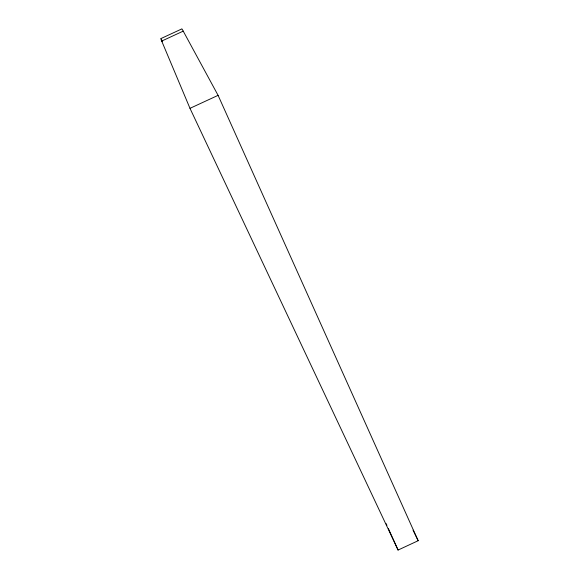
<?xml version="1.0" encoding="UTF-8"?>
<svg xmlns="http://www.w3.org/2000/svg" width="579" height="579" viewBox="0 0 579 579"><rect width="100%" height="100%" fill="white"/><g stroke="black" fill="none" stroke-linecap="round" stroke-linejoin="round"><path stroke-width="0.87" d="M398.084 550.05L418.168 540.714L218.088 95.347L183.225 31.128A98.365 1.563 65.3 0 0 181.755 28.95L160.832 38.619A98.379 0.883 65 0 0 161.707 41.066L189.984 108.338L398.084 550.05L388.422 528.641M189.984 108.338L218.088 95.347M161.707 41.066L183.225 31.128M413.044 530.147L418.168 540.714M386.193 523.698L386.938 525.341M161.512 39.806A98.379 0.883 65 0 1 162.482 41.688"/></g></svg>
